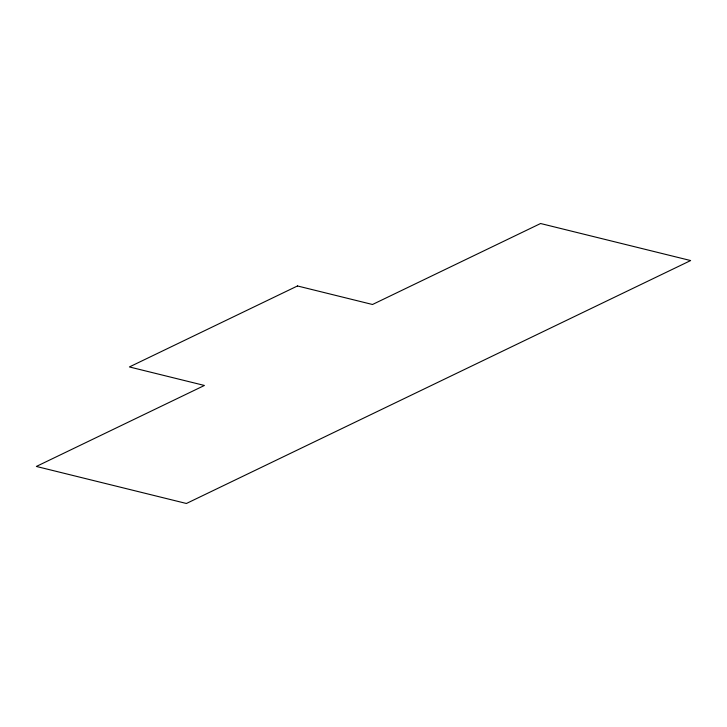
<?xml version="1.0" encoding="UTF-8"?>
<svg xmlns="http://www.w3.org/2000/svg" width="727" height="727" viewBox="0 0 727 727"><rect width="100%" height="100%" fill="white"/><g stroke="black" fill="none" stroke-linecap="round" stroke-linejoin="round"><path stroke-width="1.09" d="M297.479 285.965L129.397 366.944L204.432 385.464L36.35 466.443L186.412 503.484L690.65 260.557L540.588 223.516L372.506 304.495L297.479 285.965"/></g></svg>
